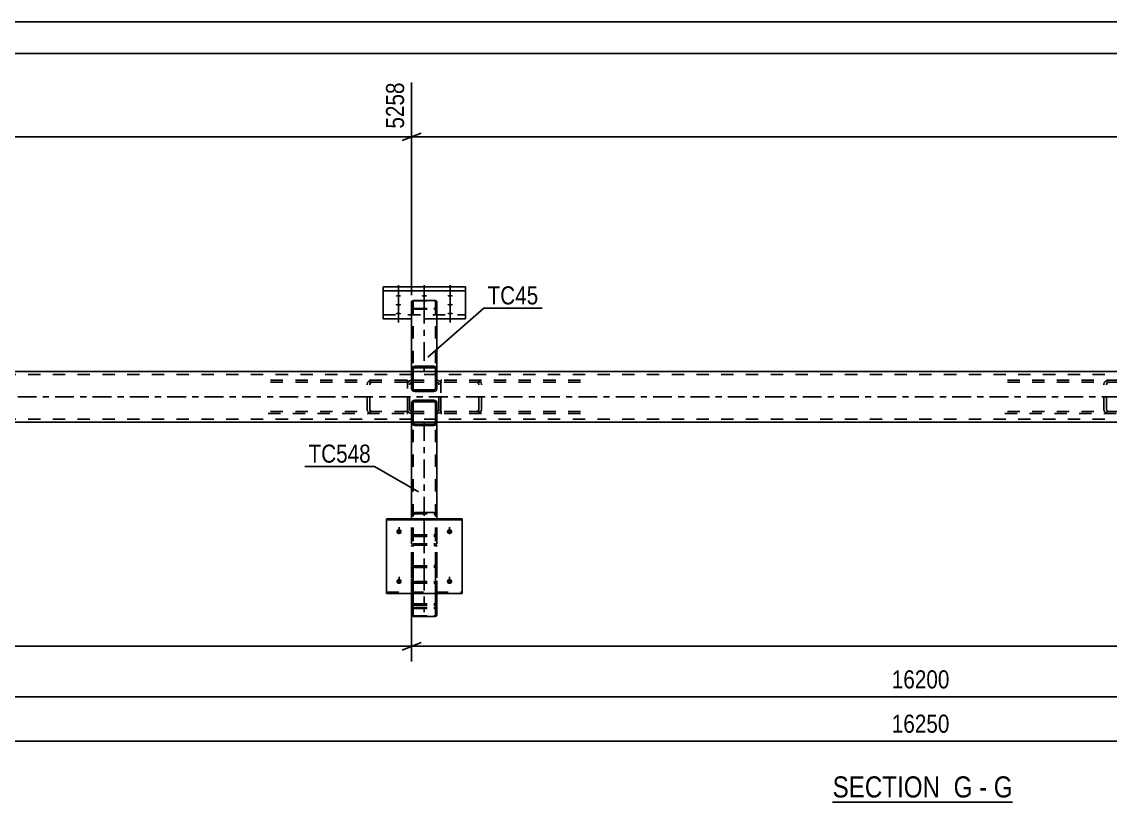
# Model space of a CAD drawing. Header units: millimetres. Extents: x -74 to 767, y -422 to 172.
# Drawn here: x 154 to 326.4, y 48.6 to 172.2 of the extents above; entities that cross this region are included whole.
import ezdxf

# ---------------------------------------------------------------- set-up
doc = ezdxf.new("R2010")
doc.units = ezdxf.units.MM
doc.linetypes.add('DXK_LINE_DOT2', pattern=[3.9198, 1.9599, -1.9599])
doc.linetypes.add('DXK_LINE_DOT3', pattern=[5.9187, 2.979, -0.9799, 0.9799, -0.9799])
doc.styles.add('Arial Narrow', font='ARIALN.TTF', dxfattribs={"height": 0.2})

# ---------------------------------------------------------------- blocks, each defined once
blk = doc.blocks.new('Unknown-389632863-1162')
at = {"color": 5, "linetype": 'Continuous'}
for p, q in [((766.64, 172.22), (-74.36, 172.22)), ((761.64, 167.22), (-69.36, 167.22))]:
    blk.add_line(p, q, dxfattribs=at)
blk = doc.blocks.new('Unknown-389632863-19 - 17657')
at = {"color": 6, "linetype": 'Continuous'}
blk.add_line((282.4, 48.63), (310.9, 48.63), dxfattribs=at)
at = {"color": 0, "linetype": 'Continuous'}
for points in [[(300.51, 49.38), (300.51, 52.88), (282.4, 52.88), (282.4, 49.38)], [(304.55, 49.38), (304.55, 52.88), (301.56, 52.88), (301.56, 49.38)], [(306.87, 49.38), (306.87, 52.88), (305.6, 52.88), (305.6, 49.38)], [(310.9, 49.38), (310.9, 52.88), (307.92, 52.88), (307.92, 49.38)]]:
    blk.add_wipeout(points, dxfattribs=at)
at = {"color": 7, "linetype": 'Continuous', "style": 'Arial Narrow'}
for s, p in [('SECTION ', (282.4, 49.38)), ('G', (301.56, 49.38)), ('G', (307.92, 49.38)), ('-', (305.6, 49.38))]:
    blk.add_text(s, height=3.34, dxfattribs=at).set_placement(p)
blk = doc.blocks.new('Bolt-389632863-17784 - 17657')
at = {"linetype": 'Continuous'}
for points in [[(213.64, 128.96), (213.73, 128.96), (213.82, 128.95), (213.9, 128.93), (213.96, 128.91), (214.02, 128.89), (214.06, 128.86), (214.07, 128.83), (214.07, 128.8), (214.06, 128.77), (214.02, 128.74), (213.96, 128.71), (213.9, 128.69), (213.82, 128.67), (213.73, 128.66), (213.64, 128.66), (213.55, 128.66), (213.46, 128.67), (213.38, 128.69), (213.31, 128.71), (213.26, 128.74), (213.22, 128.77), (213.2, 128.8), (213.2, 128.83), (213.22, 128.86), (213.26, 128.89), (213.31, 128.91), (213.38, 128.93), (213.46, 128.95), (213.55, 128.96)], [(213.64, 127.56), (213.73, 127.56), (213.82, 127.55), (213.9, 127.53), (213.96, 127.51), (214.02, 127.49), (214.06, 127.46), (214.07, 127.43), (214.07, 127.39), (214.06, 127.36), (214.02, 127.33), (213.96, 127.31), (213.9, 127.29), (213.82, 127.27), (213.73, 127.26), (213.64, 127.26), (213.55, 127.26), (213.46, 127.27), (213.38, 127.29), (213.31, 127.31), (213.26, 127.33), (213.22, 127.36), (213.2, 127.39), (213.2, 127.43), (213.22, 127.46), (213.26, 127.49), (213.31, 127.51), (213.38, 127.53), (213.46, 127.55), (213.55, 127.56)], [(217.74, 128.96), (217.83, 128.96), (217.92, 128.95), (218, 128.93), (218.06, 128.91), (218.12, 128.89), (218.16, 128.86), (218.17, 128.83), (218.17, 128.8), (218.16, 128.77), (218.12, 128.74), (218.06, 128.71), (218, 128.69), (217.92, 128.67), (217.83, 128.66), (217.74, 128.66), (217.65, 128.66), (217.56, 128.67), (217.48, 128.69), (217.41, 128.71), (217.36, 128.74), (217.32, 128.77), (217.3, 128.8), (217.3, 128.83), (217.32, 128.86), (217.36, 128.89), (217.41, 128.91), (217.48, 128.93), (217.56, 128.95), (217.65, 128.96)], [(221.84, 128.96), (221.93, 128.96), (222.02, 128.95), (222.1, 128.93), (222.16, 128.91), (222.22, 128.89), (222.26, 128.86), (222.27, 128.83), (222.27, 128.8), (222.26, 128.77), (222.22, 128.74), (222.16, 128.71), (222.1, 128.69), (222.02, 128.67), (221.93, 128.66), (221.84, 128.66), (221.75, 128.66), (221.66, 128.67), (221.58, 128.69), (221.51, 128.71), (221.46, 128.74), (221.42, 128.77), (221.4, 128.8), (221.4, 128.83), (221.42, 128.86), (221.46, 128.89), (221.51, 128.91), (221.58, 128.93), (221.66, 128.95), (221.75, 128.96)], [(221.84, 127.56), (221.93, 127.56), (222.02, 127.55), (222.1, 127.53), (222.16, 127.51), (222.22, 127.49), (222.26, 127.46), (222.27, 127.43), (222.27, 127.39), (222.26, 127.36), (222.22, 127.33), (222.16, 127.31), (222.1, 127.29), (222.02, 127.27), (221.93, 127.26), (221.84, 127.26), (221.75, 127.26), (221.66, 127.27), (221.58, 127.29), (221.51, 127.31), (221.46, 127.33), (221.42, 127.36), (221.4, 127.39), (221.4, 127.43), (221.42, 127.46), (221.46, 127.49), (221.51, 127.51), (221.58, 127.53), (221.66, 127.55), (221.75, 127.56)], [(213.64, 126.16), (213.73, 126.15), (213.82, 126.14), (213.9, 126.13), (213.96, 126.11), (214.02, 126.08), (214.06, 126.05), (214.07, 126.02), (214.07, 125.99), (214.06, 125.96), (214.02, 125.93), (213.96, 125.91), (213.9, 125.89), (213.82, 125.87), (213.73, 125.86), (213.64, 125.86), (213.55, 125.86), (213.46, 125.87), (213.38, 125.89), (213.31, 125.91), (213.26, 125.93), (213.22, 125.96), (213.2, 125.99), (213.2, 126.02), (213.22, 126.05), (213.26, 126.08), (213.31, 126.11), (213.38, 126.13), (213.46, 126.14), (213.55, 126.15)], [(221.84, 126.16), (221.93, 126.15), (222.02, 126.14), (222.1, 126.13), (222.16, 126.11), (222.22, 126.08), (222.26, 126.05), (222.27, 126.02), (222.27, 125.99), (222.26, 125.96), (222.22, 125.93), (222.16, 125.91), (222.1, 125.89), (222.02, 125.87), (221.93, 125.86), (221.84, 125.86), (221.75, 125.86), (221.66, 125.87), (221.58, 125.89), (221.51, 125.91), (221.46, 125.93), (221.42, 125.96), (221.4, 125.99), (221.4, 126.02), (221.42, 126.05), (221.46, 126.08), (221.51, 126.11), (221.58, 126.13), (221.66, 126.14), (221.75, 126.15)]]:
    blk.add_hatch(color=1, dxfattribs=at).paths.add_polyline_path(points)
at = {"color": 1, "linetype": 'Continuous'}
for p, q in [((213.64, 130.5), (213.64, 127.38)), ((217.74, 130.5), (217.74, 127.38)), ((221.84, 130.5), (221.84, 127.38)), ((213.64, 129.1), (213.64, 125.98)), ((213.64, 127.7), (213.64, 124.58)), ((221.84, 129.1), (221.84, 125.98)), ((221.84, 127.7), (221.84, 124.58))]:
    blk.add_line(p, q, dxfattribs=at)
at = {"color": 1, "linetype": 'DXK_LINE_DOT2'}
blk.add_line((217.74, 127.7), (217.74, 124.58), dxfattribs=at)
blk = doc.blocks.new('Part-389632863-17659 - 17657')
at = {"color": 7, "linetype": 'DXK_LINE_DOT2'}
for p, q in [((214.96, 115.46), (193, 115.46)), ((214.96, 115.14), (193, 115.14)), ((208.74, 115.06), (208.68, 114.82)), ((208.68, 110.82), (208.68, 114.82)), ((209.11, 114.82), (209.14, 114.94)), ((209.11, 110.82), (209.11, 114.82)), ((209.54, 115.46), (209.21, 115.41)), ((209.38, 115.11), (209.54, 115.14)), ((215.1, 115.44), (214.96, 115.46)), ((214.96, 115.14), (215.1, 115.12)), ((215.1, 110.2), (215.1, 115.44)), ((214.96, 110.5), (193, 110.5)), ((208.68, 110.82), (208.74, 110.57)), ((209.14, 110.7), (209.11, 110.82)), ((209.54, 110.5), (209.38, 110.52)), ((214.96, 110.5), (215.1, 110.52)), ((193, 110.18), (214.96, 110.18)), ((209.21, 110.23), (209.54, 110.18)), ((214.96, 110.18), (215.1, 110.2))]:
    blk.add_line(p, q, dxfattribs=at)
for centre, radius, start, end in [((209.41, 114.64), 0.792, 104.8339, 148.0221), ((209.48, 114.73), 0.396, 104.8339, 148.0221), ((209.41, 110.99), 0.792, 211.9779, 255.1661), ((209.48, 110.91), 0.396, 211.9779, 255.1661)]:
    blk.add_arc(centre, radius, start, end, dxfattribs=at)
blk = doc.blocks.new('Part-389632863-17661 - 17657')
at = {"color": 7, "linetype": 'DXK_LINE_DOT2'}
for p, q in [((331.63, 115.46), (309.67, 115.46)), ((331.63, 115.14), (309.67, 115.14)), ((325.41, 115.06), (325.34, 114.82)), ((325.34, 110.82), (325.34, 114.82)), ((325.78, 114.82), (325.81, 114.94)), ((325.78, 110.82), (325.78, 114.82)), ((326.21, 115.46), (325.88, 115.41)), ((326.04, 115.11), (326.21, 115.14)), ((331.76, 115.44), (331.63, 115.46)), ((331.63, 115.14), (331.76, 115.12)), ((331.76, 110.2), (331.76, 115.44)), ((331.63, 110.5), (309.67, 110.5)), ((325.34, 110.82), (325.41, 110.57)), ((325.81, 110.7), (325.78, 110.82)), ((326.21, 110.5), (326.04, 110.52)), ((331.63, 110.5), (331.76, 110.52)), ((309.67, 110.18), (331.63, 110.18)), ((325.88, 110.23), (326.21, 110.18)), ((331.63, 110.18), (331.76, 110.2))]:
    blk.add_line(p, q, dxfattribs=at)
for centre, radius, start, end in [((326.08, 114.64), 0.792, 104.8339, 148.022), ((326.14, 114.73), 0.396, 104.8339, 148.022), ((326.08, 110.99), 0.792, 211.978, 255.1661), ((326.14, 110.91), 0.396, 211.978, 255.1661)]:
    blk.add_arc(centre, radius, start, end, dxfattribs=at)
blk = doc.blocks.new('Part-389632863-17669 - 17657')
at = {"color": 7, "linetype": 'DXK_LINE_DOT2'}
for p, q in [((215.15, 115.06), (215.1, 114.82)), ((215.1, 110.82), (215.1, 114.82)), ((215.42, 114.82), (215.44, 114.94)), ((215.42, 110.82), (215.42, 114.82)), ((215.74, 115.46), (215.49, 115.41)), ((215.62, 115.11), (215.74, 115.14)), ((215.74, 115.46), (219.74, 115.46)), ((215.74, 115.14), (219.74, 115.14)), ((219.98, 115.41), (219.74, 115.46)), ((219.74, 115.14), (219.86, 115.11)), ((220.03, 114.94), (220.06, 114.82)), ((220.06, 110.82), (220.06, 114.82)), ((220.38, 114.82), (220.33, 115.06)), ((220.38, 110.82), (220.38, 114.82)), ((215.1, 110.82), (215.15, 110.57)), ((215.44, 110.7), (215.42, 110.82)), ((215.74, 110.5), (215.62, 110.52)), ((215.74, 110.5), (219.74, 110.5)), ((219.86, 110.52), (219.74, 110.5)), ((220.06, 110.82), (220.03, 110.7)), ((220.33, 110.57), (220.38, 110.82)), ((215.49, 110.23), (215.74, 110.18)), ((215.74, 110.18), (219.74, 110.18)), ((219.74, 110.18), (219.98, 110.23))]:
    blk.add_line(p, q, dxfattribs=at)
for centre, radius, start, end in [((215.74, 114.82), 0.64, 112.5, 157.5), ((215.74, 114.82), 0.32, 112.5, 157.5), ((219.74, 114.82), 0.32, 22.5, 67.5), ((219.74, 114.82), 0.64, 22.5, 67.5), ((215.74, 110.82), 0.64, 202.5, 247.5), ((215.74, 110.82), 0.32, 202.5, 247.5), ((219.74, 110.82), 0.32, 292.5, 337.5), ((219.74, 110.82), 0.64, 292.5, 337.5)]:
    blk.add_arc(centre, radius, start, end, dxfattribs=at)
blk = doc.blocks.new('Part-389632863-17662 - 17657')
at = {"color": 7, "linetype": 'DXK_LINE_DOT2'}
for p, q in [((220.51, 115.46), (220.38, 115.44)), ((220.38, 115.44), (220.38, 110.2)), ((220.51, 115.14), (220.38, 115.12)), ((242.47, 115.46), (220.51, 115.46)), ((242.47, 115.14), (220.51, 115.14)), ((226.27, 115.41), (225.93, 115.46)), ((225.93, 115.14), (226.1, 115.11)), ((226.33, 114.94), (226.37, 114.82)), ((226.37, 110.82), (226.37, 114.82)), ((226.8, 114.82), (226.73, 115.06)), ((226.8, 110.82), (226.8, 114.82)), ((220.38, 110.52), (220.51, 110.5)), ((242.47, 110.5), (220.51, 110.5)), ((226.1, 110.52), (225.93, 110.5)), ((226.37, 110.82), (226.33, 110.7)), ((226.73, 110.57), (226.8, 110.82)), ((220.51, 110.18), (220.38, 110.2)), ((242.47, 110.18), (220.51, 110.18)), ((225.93, 110.18), (226.27, 110.23))]:
    blk.add_line(p, q, dxfattribs=at)
for centre, radius, start, end in [((226, 114.73), 0.396, 31.978, 75.1661), ((226.06, 114.64), 0.792, 31.978, 75.1661), ((226, 110.91), 0.396, 284.8339, 328.022), ((226.06, 110.99), 0.792, 284.8339, 328.022)]:
    blk.add_arc(centre, radius, start, end, dxfattribs=at)
blk = doc.blocks.new('Part-389632863-39213 - 17657')
at = {"color": 7, "linetype": 'DXK_LINE_DOT3'}
blk.add_line((217.74, 84.27), (217.74, 96.03), dxfattribs=at)
at = {"color": 2, "linetype": 'Continuous'}
for p, q in [((215.74, 94.04), (215.77, 94.21)), ((215.74, 93.52), (215.74, 94.04)), ((215.77, 94.21), (215.88, 94.36)), ((215.88, 94.36), (216.03, 94.46)), ((216.03, 94.46), (216.22, 94.49)), ((216.22, 94.49), (219.26, 94.49)), ((219.26, 94.49), (219.44, 94.46)), ((219.44, 94.46), (219.6, 94.36)), ((219.6, 94.36), (219.7, 94.21)), ((219.7, 94.21), (219.74, 94.04)), ((219.74, 93.52), (219.74, 94.04))]:
    blk.add_line(p, q, dxfattribs=at)
at = {"color": 7, "linetype": 'DXK_LINE_DOT2'}
for p, q in [((215.74, 86.27), (215.74, 93.52)), ((216, 94.13), (215.98, 94.04)), ((215.98, 86.27), (215.98, 94.04)), ((216.05, 94.2), (216, 94.13)), ((216.13, 94.25), (216.05, 94.2)), ((216.22, 94.27), (216.13, 94.25)), ((216.22, 94.27), (219.26, 94.27)), ((219.35, 94.25), (219.26, 94.27)), ((219.43, 94.2), (219.35, 94.25)), ((219.48, 94.13), (219.43, 94.2)), ((219.5, 94.04), (219.48, 94.13)), ((219.5, 86.27), (219.5, 94.04)), ((219.74, 86.27), (219.74, 93.52)), ((215.77, 91.01), (215.74, 91.18)), ((215.88, 90.86), (215.77, 91.01)), ((216.03, 90.77), (215.88, 90.86)), ((215.98, 91.18), (216, 91.1)), ((216, 91.1), (216.05, 91.02)), ((216.22, 90.73), (216.03, 90.77)), ((216.05, 91.02), (216.13, 90.98)), ((216.13, 90.98), (216.22, 90.96)), ((216.22, 90.96), (219.26, 90.96)), ((216.22, 90.73), (219.26, 90.73)), ((219.26, 90.96), (219.35, 90.98)), ((219.44, 90.77), (219.26, 90.73)), ((219.35, 90.98), (219.43, 91.02)), ((219.43, 91.02), (219.48, 91.1)), ((219.6, 90.86), (219.44, 90.77)), ((219.48, 91.1), (219.5, 91.18)), ((219.7, 91.01), (219.6, 90.86)), ((219.74, 91.18), (219.7, 91.01)), ((215.77, 89.29), (215.74, 89.12)), ((215.88, 89.44), (215.77, 89.29)), ((216.03, 89.54), (215.88, 89.44)), ((215.98, 89.12), (216, 89.21)), ((216, 89.21), (216.05, 89.28)), ((216.22, 89.57), (216.03, 89.54)), ((216.05, 89.28), (216.13, 89.33)), ((216.13, 89.33), (216.22, 89.35)), ((216.22, 89.57), (219.26, 89.57)), ((216.22, 89.35), (219.26, 89.35)), ((219.44, 89.54), (219.26, 89.57)), ((219.26, 89.35), (219.35, 89.33)), ((219.35, 89.33), (219.43, 89.28)), ((219.43, 89.28), (219.48, 89.21)), ((219.6, 89.44), (219.44, 89.54)), ((219.48, 89.21), (219.5, 89.12)), ((219.7, 89.29), (219.6, 89.44)), ((219.74, 89.12), (219.7, 89.29)), ((215.74, 86.27), (215.77, 86.09)), ((216, 86.18), (215.98, 86.27)), ((219.5, 86.27), (219.48, 86.18)), ((219.7, 86.09), (219.74, 86.27)), ((215.77, 86.09), (215.88, 85.95)), ((215.88, 85.95), (216.03, 85.85)), ((216.05, 86.11), (216, 86.18)), ((216.03, 85.85), (216.22, 85.81)), ((216.13, 86.06), (216.05, 86.11)), ((216.22, 86.04), (216.13, 86.06)), ((216.22, 86.04), (219.26, 86.04)), ((216.22, 85.81), (219.26, 85.81)), ((219.35, 86.06), (219.26, 86.04)), ((219.26, 85.81), (219.44, 85.85)), ((219.43, 86.11), (219.35, 86.06)), ((219.48, 86.18), (219.43, 86.11)), ((219.44, 85.85), (219.6, 85.95)), ((219.6, 85.95), (219.7, 86.09))]:
    blk.add_line(p, q, dxfattribs=at)
blk = doc.blocks.new('Part-389632863-17710 - 17657')
at = {"color": 2, "linetype": 'Continuous'}
for p, q in [((215.74, 127.93), (215.77, 127.99)), ((215.74, 127.93), (215.74, 117.2)), ((215.77, 127.99), (215.88, 128.05)), ((215.88, 128.05), (216.03, 128.08)), ((216.03, 128.08), (216.22, 128.09)), ((216.22, 128.09), (219.26, 128.09)), ((219.26, 128.09), (219.44, 128.08)), ((219.44, 128.08), (219.6, 128.05)), ((219.6, 128.05), (219.7, 127.99)), ((219.7, 127.99), (219.74, 127.93)), ((219.74, 127.93), (219.74, 116.82)), ((219.5, 116.82), (215.98, 116.82)), ((219.74, 116.82), (219.74, 116.82))]:
    blk.add_line(p, q, dxfattribs=at)
at = {"color": 7, "linetype": 'DXK_LINE_DOT2'}
for p, q in [((216, 127.96), (215.98, 127.93)), ((215.98, 127.93), (215.98, 116.82)), ((216.05, 127.99), (216, 127.96)), ((216.13, 128.01), (216.05, 127.99)), ((216.22, 128.01), (216.13, 128.01)), ((216.22, 128.01), (219.26, 128.01)), ((219.35, 128.01), (219.26, 128.01)), ((219.43, 127.99), (219.35, 128.01)), ((219.48, 127.96), (219.43, 127.99)), ((219.5, 127.93), (219.48, 127.96)), ((219.5, 127.93), (219.5, 116.82)), ((215.77, 126.83), (215.74, 126.89)), ((215.88, 126.77), (215.77, 126.83)), ((216.03, 126.74), (215.88, 126.77)), ((215.98, 126.89), (216, 126.86)), ((216, 126.86), (216.05, 126.83)), ((216.22, 126.73), (216.03, 126.74)), ((216.05, 126.83), (216.13, 126.81)), ((216.13, 126.81), (216.22, 126.81)), ((216.22, 126.81), (219.26, 126.81)), ((216.22, 126.73), (219.26, 126.73)), ((219.26, 126.81), (219.35, 126.81)), ((219.44, 126.74), (219.26, 126.73)), ((219.35, 126.81), (219.43, 126.83)), ((219.43, 126.83), (219.44, 126.84)), ((219.44, 126.84), (219.48, 126.86)), ((219.6, 126.77), (219.44, 126.74)), ((219.48, 126.86), (219.5, 126.89)), ((219.7, 126.83), (219.6, 126.77)), ((219.74, 126.89), (219.7, 126.83)), ((215.74, 117.2), (215.74, 116.82)), ((215.98, 116.82), (215.74, 116.82)), ((215.98, 116.82), (216, 116.82)), ((219.74, 116.82), (219.5, 116.82))]:
    blk.add_line(p, q, dxfattribs=at)
at = {"color": 7, "linetype": 'DXK_LINE_DOT3'}
blk.add_line((217.74, 127.41), (217.74, 116.82), dxfattribs=at)
blk = doc.blocks.new('Bolt-389632863-39219 - 17657')
at = {"linetype": 'Continuous'}
for points in [[(213.74, 91.89), (213.83, 91.88), (213.92, 91.85), (214, 91.81), (214.07, 91.75), (214.12, 91.68), (214.16, 91.61), (214.18, 91.52), (214.18, 91.43), (214.16, 91.35), (214.12, 91.27), (214.07, 91.2), (214, 91.14), (213.92, 91.1), (213.83, 91.07), (213.74, 91.06), (213.65, 91.07), (213.56, 91.1), (213.48, 91.14), (213.41, 91.2), (213.36, 91.27), (213.32, 91.35), (213.3, 91.43), (213.3, 91.52), (213.32, 91.61), (213.36, 91.68), (213.41, 91.75), (213.48, 91.81), (213.56, 91.85), (213.65, 91.88)], [(213.74, 84), (213.83, 83.99), (213.92, 83.96), (214, 83.92), (214.07, 83.86), (214.12, 83.79), (214.16, 83.71), (214.18, 83.63), (214.18, 83.54), (214.16, 83.46), (214.12, 83.38), (214.07, 83.31), (214, 83.25), (213.92, 83.21), (213.83, 83.18), (213.74, 83.17), (213.65, 83.18), (213.56, 83.21), (213.48, 83.25), (213.41, 83.31), (213.36, 83.38), (213.32, 83.46), (213.3, 83.54), (213.3, 83.63), (213.32, 83.71), (213.36, 83.79), (213.41, 83.86), (213.48, 83.92), (213.56, 83.96), (213.65, 83.99)]]:
    blk.add_hatch(color=1, dxfattribs=at).paths.add_polyline_path(points)
at = {"color": 1, "linetype": 'Continuous'}
for p, q in [((213.74, 91.14), (213.74, 92.2)), ((213.74, 83.24), (213.74, 84.31))]:
    blk.add_line(p, q, dxfattribs=at)
blk = doc.blocks.new('Part-389632863-17711 - 17657')
at = {"color": 2, "linetype": 'Continuous'}
for p, q in [((211.24, 130.23), (224.24, 130.23)), ((211.24, 130.23), (211.24, 125.19)), ((211.24, 129.63), (224.24, 129.63)), ((224.24, 130.23), (224.24, 125.19)), ((215.74, 125.19), (211.24, 125.19)), ((224.24, 125.19), (219.74, 125.19))]:
    blk.add_line(p, q, dxfattribs=at)
at = {"color": 7, "linetype": 'DXK_LINE_DOT2'}
for p, q in [((211.24, 125.79), (224.24, 125.79)), ((219.74, 125.19), (215.74, 125.19))]:
    blk.add_line(p, q, dxfattribs=at)
blk = doc.blocks.new('Part-389632863-39214 - 17657')
at = {"color": 2, "linetype": 'Continuous'}
for p, q in [((223.74, 93.52), (211.74, 93.52)), ((211.74, 93.52), (211.74, 81.7)), ((211.74, 93.36), (223.74, 93.36)), ((223.74, 81.7), (223.74, 93.52)), ((211.74, 81.7), (223.74, 81.7))]:
    blk.add_line(p, q, dxfattribs=at)
at = {"color": 7, "linetype": 'DXK_LINE_DOT2'}
blk.add_line((211.74, 81.87), (223.74, 81.87), dxfattribs=at)
blk = doc.blocks.new('Part-389632863-17745 - 17657')
at = {"color": 7, "linetype": 'DXK_LINE_DOT2'}
for p, q in [((576.38, 116.34), (5.4, 116.34)), ((215.77, 116.82), (215.74, 116.82)), ((219.74, 116.82), (215.74, 116.82)), ((576.38, 109.3), (5.4, 109.3)), ((219.74, 108.82), (215.74, 108.82))]:
    blk.add_line(p, q, dxfattribs=at)
at = {"color": 2, "linetype": 'Continuous'}
for p, q in [((215.74, 116.82), (10.2, 116.82)), ((449.07, 116.82), (219.74, 116.82)), ((215.74, 108.82), (10.2, 108.82)), ((449.07, 108.82), (219.74, 108.82))]:
    blk.add_line(p, q, dxfattribs=at)
at = {"color": 7, "linetype": 'DXK_LINE_DOT3'}
blk.add_line((5.4, 112.82), (576.38, 112.82), dxfattribs=at)
blk = doc.blocks.new('Part-389632863-36394 - 17657')
at = {"color": 7, "linetype": 'DXK_LINE_DOT2'}
for p, q in [((215.98, 108.82), (215.74, 108.82)), ((215.74, 108.76), (215.74, 108.82)), ((215.98, 78.21), (215.98, 108.82)), ((219.74, 108.82), (219.43, 108.82)), ((219.43, 108.82), (219.44, 108.82)), ((219.44, 108.82), (219.48, 108.82)), ((219.48, 108.82), (219.5, 108.82)), ((219.5, 78.21), (219.5, 108.82)), ((219.74, 108.76), (219.74, 108.82)), ((215.74, 81.7), (215.74, 94.04)), ((219.74, 81.7), (219.74, 94.04)), ((215.74, 79.25), (215.77, 79.31)), ((215.77, 79.31), (215.88, 79.37)), ((215.88, 79.37), (216.03, 79.4)), ((216.05, 79.31), (216, 79.28)), ((216.03, 79.4), (216.22, 79.41)), ((216.13, 79.32), (216.05, 79.31)), ((216.22, 79.33), (216.13, 79.32)), ((216.22, 79.41), (219.26, 79.41)), ((216.22, 79.33), (219.26, 79.33)), ((219.26, 79.41), (219.44, 79.4)), ((219.35, 79.32), (219.26, 79.33)), ((219.43, 79.31), (219.35, 79.32)), ((219.43, 79.31), (219.44, 79.3)), ((219.44, 79.4), (219.6, 79.37)), ((219.44, 79.3), (219.48, 79.28)), ((219.6, 79.37), (219.7, 79.31)), ((219.7, 79.31), (219.74, 79.25)), ((216, 79.28), (215.98, 79.25)), ((215.98, 78.21), (216, 78.18)), ((216, 78.18), (216.05, 78.15)), ((216.05, 78.15), (216.13, 78.13)), ((216.13, 78.13), (216.22, 78.13)), ((216.22, 78.13), (219.26, 78.13)), ((219.26, 78.13), (219.35, 78.13)), ((219.35, 78.13), (219.43, 78.15)), ((219.43, 78.15), (219.48, 78.18)), ((219.5, 79.25), (219.48, 79.28)), ((219.48, 78.18), (219.5, 78.21))]:
    blk.add_line(p, q, dxfattribs=at)
at = {"color": 2, "linetype": 'Continuous'}
for p, q in [((215.74, 94.04), (215.74, 108.76)), ((219.5, 108.82), (215.98, 108.82)), ((219.74, 94.04), (219.74, 108.76)), ((215.74, 78.21), (215.74, 81.7)), ((219.74, 78.21), (219.74, 81.7)), ((215.77, 78.15), (215.74, 78.21)), ((215.88, 78.09), (215.77, 78.15)), ((216.03, 78.06), (215.88, 78.09)), ((216.22, 78.05), (216.03, 78.06)), ((216.22, 78.05), (219.26, 78.05)), ((219.44, 78.06), (219.26, 78.05)), ((219.6, 78.09), (219.44, 78.06)), ((219.7, 78.15), (219.6, 78.09)), ((219.74, 78.21), (219.7, 78.15))]:
    blk.add_line(p, q, dxfattribs=at)
at = {"color": 7, "linetype": 'DXK_LINE_DOT3'}
blk.add_line((217.74, 108.82), (217.74, 78.73), dxfattribs=at)
blk = doc.blocks.new('Part-389632863-36395 - 17657')
at = {"color": 7, "linetype": 'DXK_LINE_DOT2'}
for p, q in [((215.74, 80.25), (215.74, 87.32)), ((215.98, 80.25), (215.98, 87.32)), ((219.5, 80.25), (219.5, 87.32)), ((219.74, 80.25), (219.74, 87.32)), ((215.77, 83.29), (215.74, 83.12)), ((215.88, 83.44), (215.77, 83.29)), ((216.03, 83.53), (215.88, 83.44)), ((215.98, 83.12), (216, 83.2)), ((216, 83.2), (216.05, 83.28)), ((216.22, 83.57), (216.03, 83.53)), ((216.05, 83.28), (216.13, 83.32)), ((216.13, 83.32), (216.22, 83.34)), ((216.22, 83.57), (219.26, 83.57)), ((216.22, 83.34), (219.26, 83.34)), ((219.44, 83.53), (219.26, 83.57)), ((219.26, 83.34), (219.35, 83.32)), ((219.35, 83.32), (219.43, 83.28)), ((219.43, 83.28), (219.48, 83.2)), ((219.6, 83.44), (219.44, 83.53)), ((219.48, 83.2), (219.5, 83.12)), ((219.7, 83.29), (219.6, 83.44)), ((219.74, 83.12), (219.7, 83.29)), ((215.74, 80.25), (215.77, 80.07)), ((215.77, 80.07), (215.88, 79.92)), ((215.88, 79.92), (216.03, 79.83)), ((216, 80.16), (215.98, 80.25)), ((216.05, 80.09), (216, 80.16)), ((216.03, 79.83), (216.22, 79.79)), ((216.13, 80.04), (216.05, 80.09)), ((216.22, 80.02), (216.13, 80.04)), ((216.22, 80.02), (219.26, 80.02)), ((216.22, 79.79), (219.26, 79.79)), ((219.35, 80.04), (219.26, 80.02)), ((219.26, 79.79), (219.44, 79.83)), ((219.43, 80.09), (219.35, 80.04)), ((219.48, 80.16), (219.43, 80.09)), ((219.44, 79.83), (219.6, 79.92)), ((219.5, 80.25), (219.48, 80.16)), ((219.6, 79.92), (219.7, 80.07)), ((219.7, 80.07), (219.74, 80.25))]:
    blk.add_line(p, q, dxfattribs=at)
blk = doc.blocks.new('Part-389632863-39210 - 17657')
at = {"color": 2, "linetype": 'Continuous'}
for p, q in [((215.74, 117.19), (215.77, 117.38)), ((215.77, 117.38), (215.88, 117.53)), ((215.88, 117.53), (216.03, 117.64)), ((215.99, 117.29), (215.98, 117.19)), ((216.05, 117.36), (215.99, 117.29)), ((216.03, 117.64), (216.22, 117.67)), ((216.12, 117.42), (216.05, 117.36)), ((216.22, 117.43), (216.12, 117.42)), ((219.26, 117.67), (216.22, 117.67)), ((219.26, 117.43), (216.22, 117.43)), ((219.26, 117.67), (219.44, 117.64)), ((219.35, 117.42), (219.26, 117.43)), ((219.43, 117.36), (219.35, 117.42)), ((219.48, 117.29), (219.43, 117.36)), ((219.44, 117.64), (219.6, 117.53)), ((219.5, 117.19), (219.48, 117.29)), ((219.6, 117.53), (219.7, 117.38)), ((219.7, 117.38), (219.74, 117.19)), ((215.74, 117.19), (215.74, 114.15)), ((215.98, 114.15), (215.98, 117.19)), ((219.5, 114.15), (219.5, 117.19)), ((219.74, 117.19), (219.74, 114.15)), ((215.74, 114.15), (215.77, 113.97)), ((215.77, 113.97), (215.88, 113.82)), ((215.88, 113.82), (216.03, 113.71)), ((215.98, 114.15), (215.99, 114.06)), ((215.99, 114.06), (216.05, 113.99)), ((216.05, 113.99), (216.12, 113.93)), ((216.12, 113.93), (216.22, 113.91)), ((219.26, 113.91), (216.22, 113.91)), ((219.26, 113.91), (219.35, 113.93)), ((219.35, 113.93), (219.43, 113.99)), ((219.43, 113.99), (219.48, 114.06)), ((219.44, 113.71), (219.6, 113.82)), ((219.48, 114.06), (219.5, 114.15)), ((219.6, 113.82), (219.7, 113.97)), ((219.7, 113.97), (219.74, 114.15)), ((216.03, 113.71), (216.22, 113.67)), ((219.26, 113.67), (216.22, 113.67)), ((219.26, 113.67), (219.44, 113.71))]:
    blk.add_line(p, q, dxfattribs=at)
at = {"color": 7, "linetype": 'DXK_LINE_DOT2'}
for p, q in [((215.98, 116.82), (215.74, 116.82)), ((215.98, 117.19), (215.98, 114.15)), ((219.5, 117.19), (219.5, 114.15)), ((219.74, 116.82), (219.5, 116.82)), ((215.77, 113.97), (215.74, 114.15)), ((219.74, 114.15), (219.7, 113.97)), ((216.22, 113.67), (216.03, 113.71)), ((219.44, 113.71), (219.26, 113.67))]:
    blk.add_line(p, q, dxfattribs=at)
for centre, start, end in [((216.22, 114.15), 202.5, 247.5), ((219.26, 114.15), 292.5, 337.5)]:
    blk.add_arc(centre, 0.48, start, end, dxfattribs=at)
blk = doc.blocks.new('Part-389632863-39216 - 17657')
at = {"linetype": 'Continuous'}
h = blk.add_hatch(dxfattribs=at)
h.set_pattern_fill('', scale=0.7, style=0, pattern_type=0)
h.set_pattern_definition([(45, (219.7374, 111.8035), (-1.5715, 1.5715), [])])
h.paths.add_polyline_path([(219.74, 111.06), (219.74, 111.8), (219.7, 111.99), (219.6, 112.14), (219.44, 112.25), (219.26, 112.28), (216.22, 112.28), (216.03, 112.25), (215.88, 112.14), (215.77, 111.99), (215.74, 111.8), (215.74, 111.06), (215.98, 111.06), (215.98, 111.8), (216, 111.9), (216.05, 111.97), (216.13, 112.03), (216.22, 112.04), (219.26, 112.04), (219.35, 112.03), (219.43, 111.97), (219.48, 111.9), (219.5, 111.8), (219.5, 111.06)])
at = {"color": 7, "linetype": 'DXK_LINE_DOT2'}
for p, q in [((216.03, 112.25), (216.22, 112.28)), ((216.22, 112.04), (216.13, 112.03)), ((216.22, 112.28), (219.26, 112.28)), ((216.22, 112.04), (219.26, 112.04)), ((219.26, 112.28), (219.44, 112.25)), ((219.35, 112.03), (219.26, 112.04)), ((215.74, 111.8), (215.77, 111.99)), ((215.74, 111.06), (215.74, 111.8)), ((216, 111.9), (215.98, 111.8)), ((215.98, 111.06), (215.98, 111.8)), ((216.05, 111.97), (216, 111.9)), ((216.13, 112.03), (216.05, 111.97)), ((219.43, 111.97), (219.35, 112.03)), ((219.48, 111.9), (219.43, 111.97)), ((219.5, 111.8), (219.48, 111.9)), ((219.5, 111.06), (219.5, 111.8)), ((219.7, 111.99), (219.74, 111.8)), ((219.74, 108.76), (219.74, 111.8)), ((215.74, 108.76), (215.74, 108.82)), ((215.98, 108.82), (215.74, 108.82)), ((215.98, 108.76), (215.98, 108.82)), ((219.74, 108.82), (219.5, 108.82)), ((219.5, 108.76), (219.5, 108.82))]:
    blk.add_line(p, q, dxfattribs=at)
at = {"color": 2, "linetype": 'Continuous'}
for p, q in [((216.22, 112.28), (216.03, 112.25)), ((216.13, 112.03), (216.22, 112.04)), ((216.22, 112.28), (219.26, 112.28)), ((216.22, 112.04), (219.26, 112.04)), ((219.44, 112.25), (219.26, 112.28)), ((219.26, 112.04), (219.35, 112.03)), ((215.77, 111.99), (215.74, 111.8)), ((215.74, 111.8), (215.74, 111.06)), ((215.74, 111.06), (215.74, 108.76)), ((215.74, 111.06), (215.98, 111.06)), ((215.98, 111.8), (216, 111.9)), ((215.98, 111.06), (215.98, 111.8)), ((215.98, 108.76), (215.98, 111.06)), ((216, 111.9), (216.05, 111.97)), ((216.05, 111.97), (216.13, 112.03)), ((219.35, 112.03), (219.43, 111.97)), ((219.43, 111.97), (219.48, 111.9)), ((219.48, 111.9), (219.5, 111.8)), ((219.5, 111.06), (219.5, 111.8)), ((219.5, 111.06), (219.5, 108.76)), ((219.5, 111.06), (219.74, 111.06)), ((219.74, 111.8), (219.7, 111.99)), ((219.74, 111.06), (219.74, 111.8)), ((219.74, 108.76), (219.74, 111.06)), ((215.77, 108.58), (215.74, 108.76)), ((215.98, 108.76), (216, 108.67)), ((216, 108.67), (216.05, 108.59)), ((216.05, 108.59), (216.13, 108.54)), ((219.35, 108.54), (219.43, 108.59)), ((219.43, 108.59), (219.48, 108.67)), ((219.48, 108.67), (219.5, 108.76)), ((219.74, 108.76), (219.7, 108.58)), ((215.88, 108.42), (215.77, 108.58)), ((216.03, 108.32), (215.88, 108.42)), ((216.22, 108.28), (216.03, 108.32)), ((216.13, 108.54), (216.22, 108.52)), ((219.26, 108.52), (216.22, 108.52)), ((219.26, 108.28), (216.22, 108.28)), ((219.26, 108.52), (219.35, 108.54)), ((219.44, 108.32), (219.26, 108.28)), ((219.6, 108.42), (219.44, 108.32)), ((219.7, 108.58), (219.6, 108.42))]:
    blk.add_line(p, q, dxfattribs=at)
at = {"color": 7, "linetype": 'DXK_LINE_DOT2'}
for centre, start, end in [((216.22, 111.8), 112.5, 157.5), ((219.26, 111.8), 22.5, 67.5)]:
    blk.add_arc(centre, 0.48, start, end, dxfattribs=at)
at = {"color": 2, "linetype": 'Continuous'}
for centre, start, end in [((216.22, 111.8), 112.5, 157.5), ((219.26, 111.8), 22.5, 67.5)]:
    blk.add_arc(centre, 0.48, start, end, dxfattribs=at)
blk = doc.blocks.new('Bolt-389632863-39220 - 17657')
at = {"linetype": 'Continuous'}
for points in [[(221.74, 91.89), (221.83, 91.88), (221.92, 91.85), (222, 91.81), (222.07, 91.75), (222.12, 91.68), (222.16, 91.61), (222.18, 91.52), (222.18, 91.43), (222.16, 91.35), (222.12, 91.27), (222.07, 91.2), (222, 91.14), (221.92, 91.1), (221.83, 91.07), (221.74, 91.06), (221.65, 91.07), (221.56, 91.1), (221.48, 91.14), (221.41, 91.2), (221.36, 91.27), (221.32, 91.35), (221.3, 91.43), (221.3, 91.52), (221.32, 91.61), (221.36, 91.68), (221.41, 91.75), (221.48, 91.81), (221.56, 91.85), (221.65, 91.88)], [(221.74, 84), (221.83, 83.99), (221.92, 83.96), (222, 83.92), (222.07, 83.86), (222.12, 83.79), (222.16, 83.71), (222.18, 83.63), (222.18, 83.54), (222.16, 83.46), (222.12, 83.38), (222.07, 83.31), (222, 83.25), (221.92, 83.21), (221.83, 83.18), (221.74, 83.17), (221.65, 83.18), (221.56, 83.21), (221.48, 83.25), (221.41, 83.31), (221.36, 83.38), (221.32, 83.46), (221.3, 83.54), (221.3, 83.63), (221.32, 83.71), (221.36, 83.79), (221.41, 83.86), (221.48, 83.92), (221.56, 83.96), (221.65, 83.99)]]:
    blk.add_hatch(color=1, dxfattribs=at).paths.add_polyline_path(points)
at = {"color": 1, "linetype": 'Continuous'}
for p, q in [((221.74, 91.14), (221.74, 92.2)), ((221.74, 83.24), (221.74, 84.31))]:
    blk.add_line(p, q, dxfattribs=at)
blk = doc.blocks.new('StraightDimension-389632863-24396 - 17657')
at = {"color": 7, "linetype": 'Continuous'}
blk.add_line((5.4, 65.3), (587.28, 65.3), dxfattribs=at)
at = {"color": 0}
blk.add_wipeout([(301.51, 66.05), (301.51, 70.25), (291.17, 70.25), (291.17, 66.05)], dxfattribs=at)
at = {"color": 3, "style": 'Arial Narrow'}
blk.add_text('16200', height=2.863, dxfattribs=at).set_placement((291.77, 66.65))
blk = doc.blocks.new('StraightDimension-389632863-18123 - 17657')
at = {"color": 7, "linetype": 'Continuous'}
for p, q in [((215.74, 128.93), (215.74, 162.61)), ((217.24, 154.6), (214.24, 153.4)), ((215.74, 154), (449.07, 154))]:
    blk.add_line(p, q, dxfattribs=at)
blk = doc.blocks.new('StraightDimension-389632863-18124 - 17657')
at = {"color": 7, "linetype": 'Continuous'}
for p, q in [((215.74, 128.93), (215.74, 162.61)), ((5.4, 154), (215.74, 154)), ((214.24, 153.4), (217.24, 154.6))]:
    blk.add_line(p, q, dxfattribs=at)
at = {"color": 0, "linetype": 'Continuous'}
blk.add_wipeout([(215.14, 163.21), (210.94, 163.21), (210.94, 154.7), (215.14, 154.7)], dxfattribs=at)
at = {"color": 3, "linetype": 'Continuous', "style": 'Arial Narrow'}
blk.add_text('5258', height=2.863, rotation=90.0002, dxfattribs=at).set_placement((214.54, 155.3))
blk = doc.blocks.new('StraightDimension-389632863-24382 - 17657')
at = {"color": 7, "linetype": 'Continuous'}
blk.add_line((4.4, 58.28), (588.28, 58.28), dxfattribs=at)
at = {"color": 0}
blk.add_wipeout([(301.51, 59.03), (301.51, 63.23), (291.17, 63.23), (291.17, 59.03)], dxfattribs=at)
at = {"color": 3, "style": 'Arial Narrow'}
blk.add_text('16250', height=2.863, dxfattribs=at).set_placement((291.77, 59.63))
blk = doc.blocks.new('StraightDimension-389632863-38499 - 17657')
at = {"color": 7, "linetype": 'Continuous'}
for p, q in [((215.74, 84.07), (215.74, 70.93)), ((217.24, 73.93), (214.24, 72.73)), ((215.74, 73.33), (449.07, 73.33))]:
    blk.add_line(p, q, dxfattribs=at)
blk = doc.blocks.new('StraightDimension-389632863-38500 - 17657')
at = {"color": 7, "linetype": 'Continuous'}
for p, q in [((215.74, 84.07), (215.74, 70.93)), ((5.4, 73.33), (215.74, 73.33)), ((214.24, 72.73), (217.24, 73.93))]:
    blk.add_line(p, q, dxfattribs=at)
blk = doc.blocks.new('Mark-389632863-18212 - 17657')
at = {"color": 0}
blk.add_wipeout([(235.79, 127.46), (235.79, 130.46), (227.76, 130.46), (227.76, 127.46)], dxfattribs=at)
blk.add_wipeout([(235.79, 127.46), (235.79, 130.46), (227.76, 130.46), (227.76, 127.46)], dxfattribs=at)
at = {"color": 30, "linetype": 'Continuous'}
for p, q in [((218.31, 119.08), (227.16, 126.86)), ((227.16, 126.86), (236.39, 126.86))]:
    blk.add_line(p, q, dxfattribs=at)
at = {"color": 3, "style": 'Arial Narrow'}
blk.add_text('TC45', height=2.863, dxfattribs=at).set_placement((227.76, 127.46))
blk = doc.blocks.new('Mark-389632863-38482 - 17657')
at = {"color": 0}
blk.add_wipeout([(209.28, 102.4), (209.28, 105.4), (199.41, 105.4), (199.41, 102.4)], dxfattribs=at)
blk.add_wipeout([(209.28, 102.4), (209.28, 105.4), (199.41, 105.4), (199.41, 102.4)], dxfattribs=at)
at = {"color": 30, "linetype": 'Continuous'}
for p in [(198.81, 101.8), (216.81, 97.8)]:
    blk.add_line(p, (209.88, 101.8), dxfattribs=at)
at = {"color": 3, "style": 'Arial Narrow'}
blk.add_text('TC548', height=2.863, dxfattribs=at).set_placement((199.41, 102.4))

msp = doc.modelspace()

# ---------------------------------------------------------------- block references
for name in ['Unknown-389632863-1162', 'Part-389632863-17711 - 17657', 'Bolt-389632863-17784 - 17657', 'Part-389632863-17710 - 17657', 'Part-389632863-39210 - 17657', 'Part-389632863-17745 - 17657', 'Part-389632863-17659 - 17657', 'Part-389632863-17669 - 17657', 'Part-389632863-17662 - 17657', 'Part-389632863-17661 - 17657', 'Part-389632863-39216 - 17657', 'Part-389632863-36394 - 17657', 'Part-389632863-39213 - 17657', 'Part-389632863-39214 - 17657', 'Bolt-389632863-39219 - 17657', 'Bolt-389632863-39220 - 17657', 'Part-389632863-36395 - 17657']:
    msp.add_blockref(name, (0, 0))

# ---------------------------------------------------------------- next in the draw order: block references
for name in ['StraightDimension-389632863-18123 - 17657', 'StraightDimension-389632863-24396 - 17657', 'Unknown-389632863-19 - 17657']:
    msp.add_blockref(name, (0, 0))

# ---------------------------------------------------------------- next in the draw order: block references
for name in ['StraightDimension-389632863-18124 - 17657', 'Mark-389632863-18212 - 17657', 'StraightDimension-389632863-24382 - 17657']:
    msp.add_blockref(name, (0, 0))

# ---------------------------------------------------------------- next in the draw order: block references
msp.add_blockref('StraightDimension-389632863-38499 - 17657', (0, 0))

# ---------------------------------------------------------------- next in the draw order: block references
msp.add_blockref('StraightDimension-389632863-38500 - 17657', (0, 0))

# ---------------------------------------------------------------- next in the draw order: block references
msp.add_blockref('Mark-389632863-38482 - 17657', (0, 0))

doc.saveas('drawing.dxf')
